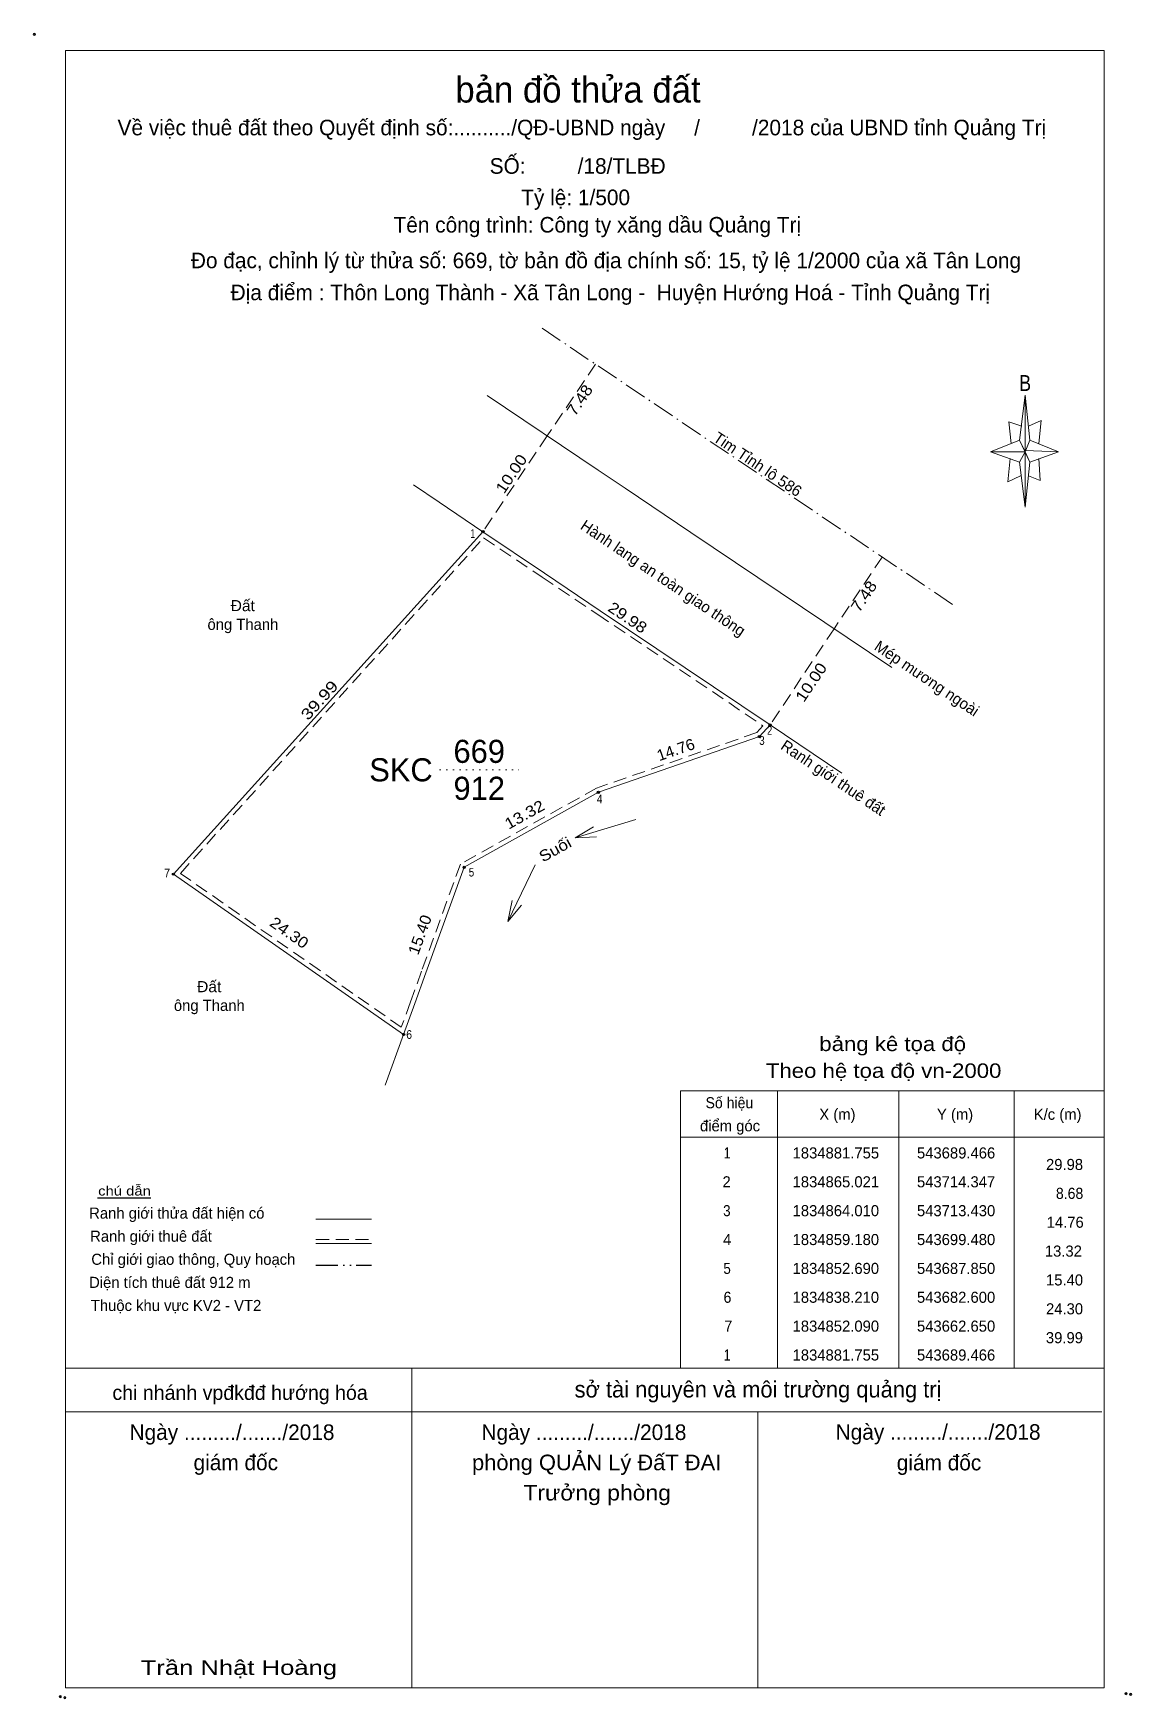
# Model space of a CAD drawing. Header units: metres. Extents: x 543651 to 543746, y 1834781 to 1834925.
import ezdxf
from ezdxf.enums import TextEntityAlignment as Align

# ---------------------------------------------------------------- set-up
doc = ezdxf.new("R2010")
doc.units = ezdxf.units.M
doc.header["$LTSCALE"] = 0.38
doc.header["$PDMODE"] = 32
doc.header["$PDSIZE"] = 0.19
for name, pattern in [('DASH_DOUBLE_DOT', [9.2, 5, -1.2, 0.3, -1.2, 0.3, -1.2]), ('DOT_DASHED', [7.7, 5, -1.2, 0.3, -1.2]), ('DOTTED', [1.5, 0.3, -1.2]), ('MEDIUM_DASHED', [4.5, 3, -1.5])]:
    doc.linetypes.add(name, pattern=pattern)
for name, color, linetype, lineweight in [('10', 7, 'Continuous', 13), ('13', 7, 'DOTTED', 13), ('2', 7, 'Continuous', 13), ('22', 7, 'DOT_DASHED', 13), ('23', 7, 'Continuous', 13)]:
    doc.layers.add(name, color=color, linetype=linetype, lineweight=lineweight)
doc.layers.add('4', color=7, linetype='Continuous')
doc.layers.add('7', color=7, linetype='Continuous')

msp = doc.modelspace()

# ---------------------------------------------------------------- linework, layer by layer
at = {"layer": '10'}
msp.add_lwpolyline([(543714.35, 1834865.02), (543699.64, 1834874.91), (543694.82, 1834878.15), (543689.47, 1834881.75), (543662.65, 1834852.09), (543682.6, 1834838.21), (543683.57, 1834840.9), (543684.53, 1834843.54), (543687.85, 1834852.69), (543699.48, 1834859.18), (543713.43, 1834864.01)], close=True, dxfattribs=at)
at = {"layer": '10', "linetype": 'MEDIUM_DASHED'}
msp.add_lwpolyline([(543689.53, 1834881.23), (543694.6, 1834877.82), (543699.42, 1834874.58), (543713.74, 1834864.95)], dxfattribs=at)
at = {"layer": '13'}
msp.add_line((543685.72, 1834861.13), (543692.58, 1834861.13), dxfattribs=at)
at = {"layer": '2', "linetype": 'MEDIUM_DASHED'}
for p, q in [((543699.23, 1834896.26), (543695.05, 1834890.06)), ((543695.05, 1834890.05), (543689.47, 1834881.75)), ((543724.07, 1834879.56), (543719.91, 1834873.34)), ((543719.91, 1834873.35), (543714.35, 1834865.02)), ((543684.15, 1834843.68), (543683.19, 1834841.04)), ((543675, 1834820.44), (543679.81, 1834820.44))]:
    msp.add_line(p, q, dxfattribs=at)
at = {"layer": '2'}
for p, q in [((543735.96, 1834889.68), (543736.46, 1834893.58)), ((543735.96, 1834887.78), (543733.46, 1834888.68)), ((543736.86, 1834889.68), (543739.36, 1834888.68)), ((543736.86, 1834887.78), (543736.46, 1834883.88)), ((543737.66, 1834888.08), (543737.76, 1834886.18)), ((543737.76, 1834886.18), (543736.76, 1834886.58)), ((543714.35, 1834865.02), (543720.58, 1834860.83)), ((543697.46, 1834855.25), (543702.73, 1834856.84)), ((543687.85, 1834852.69), (543684.53, 1834843.54)), ((543691.62, 1834847.98), (543693.99, 1834852.9)), ((543682.6, 1834838.21), (543681.01, 1834833.83)), ((543715, 1834833.32), (543715, 1834809.32)), ((543725.5, 1834833.32), (543725.5, 1834809.32)), ((543735.5, 1834833.32), (543735.5, 1834809.32)), ((543706.6, 1834829.32), (543743.3, 1834829.32)), ((543675, 1834822.2), (543679.81, 1834822.2)), ((543675, 1834820.12), (543679.81, 1834820.12)), ((543653.3, 1834809.32), (543743.3, 1834809.32)), ((543683.3, 1834781.62), (543683.3, 1834809.32)), ((543653.3, 1834805.52), (543743.1, 1834805.52)), ((543653.3, 1834805.52), (543743.1, 1834805.52)), ((543653.3, 1834805.52), (543743.1, 1834805.52)), ((543713.3, 1834781.62), (543713.3, 1834805.52))]:
    msp.add_line(p, q, dxfattribs=at)
at = {"layer": '2', "lineweight": 25}
msp.add_line((543660.7, 1834824.02), (543656.08, 1834824.02), dxfattribs=at)
at = {"layer": '2', "linetype": 'DASH_DOUBLE_DOT', "lineweight": 25}
msp.add_line((543675, 1834818.22), (543679.81, 1834818.22), dxfattribs=at)
at = {"layer": '2'}
for points in [[(543653.3, 1834923.42), (543743.3, 1834923.42), (543743.3, 1834781.62), (543653.3, 1834781.62)], [(543736.46, 1834893.58), (543736.86, 1834889.68), (543736.46, 1834888.68)], [(543736.46, 1834888.68), (543733.46, 1834888.68), (543735.96, 1834889.68), (543736.86, 1834887.78), (543739.36, 1834888.68), (543736.46, 1834888.78)], [(543736.46, 1834888.68), (543736.46, 1834883.88), (543735.96, 1834887.78)], [(543706.6, 1834833.32), (543743.3, 1834833.32), (543743.3, 1834809.32), (543706.6, 1834809.32)]]:
    msp.add_lwpolyline(points, close=True, dxfattribs=at)
for points in [[(543736.16, 1834890.88), (543735.06, 1834891.28), (543735.26, 1834889.38)], [(543736.76, 1834890.88), (543737.86, 1834891.38), (543737.66, 1834889.38)], [(543736.46, 1834888.68), (543735.96, 1834889.68), (543733.46, 1834888.68)], [(543736.46, 1834888.68), (543736.86, 1834887.78), (543739.36, 1834888.68)], [(543735.16, 1834888.08), (543734.96, 1834886.08), (543736.06, 1834886.58)], [(543683.46, 1834885.8), (543685.67, 1834884.31), (543689.47, 1834881.75)], [(543684.53, 1834843.54), (543683.57, 1834840.9), (543682.6, 1834838.21), (543662.65, 1834852.09), (543689.47, 1834881.75)], [(543689.47, 1834881.75), (543694.82, 1834878.15), (543699.64, 1834874.91), (543714.35, 1834865.02)], [(543687.85, 1834852.69), (543699.48, 1834859.18), (543713.43, 1834864.01), (543714.35, 1834865.02)], [(543699.31, 1834855.34), (543697.46, 1834855.25), (543699.05, 1834856.2)], [(543692.81, 1834849.41), (543691.62, 1834847.98), (543692, 1834849.8)], [(543743.3, 1834781.62), (543653.3, 1834781.62), (543653.3, 1834805.52)]]:
    msp.add_lwpolyline(points, dxfattribs=at)
at = {"layer": '2', "linetype": 'MEDIUM_DASHED'}
for points in [[(543683.19, 1834841.04), (543682.4, 1834838.84), (543663.25, 1834852.16), (543689.53, 1834881.23)], [(543713.74, 1834864.95), (543713.2, 1834864.35), (543699.32, 1834859.55), (543687.52, 1834852.97), (543684.15, 1834843.68)]]:
    msp.add_lwpolyline(points, dxfattribs=at)
at = {"layer": '2'}
for p in [(543650.6, 1834924.82), (543652.84, 1834780.86), (543653.24, 1834780.78), (543745.2, 1834781.12), (543745.6, 1834781.06)]:
    msp.add_point(p, dxfattribs=at)
at = {"layer": '22'}
msp.add_line((543694.6, 1834899.37), (543730.36, 1834875.33), dxfattribs=at)
at = {"layer": '23'}
for p, q in [((543689.84, 1834893.56), (543699.46, 1834887.09)), ((543699.46, 1834887.09), (543701.81, 1834885.51)), ((543701.81, 1834885.51), (543707.49, 1834881.69)), ((543707.49, 1834881.69), (543724.91, 1834869.98))]:
    msp.add_line(p, q, dxfattribs=at)
at = {"layer": '7'}
for p in [(543689.47, 1834881.75), (543713.43, 1834864.01), (543714.35, 1834865.02), (543699.48, 1834859.18), (543687.85, 1834852.69), (543662.65, 1834852.09), (543682.6, 1834838.21)]:
    msp.add_point(p, dxfattribs=at)

# ---------------------------------------------------------------- texts
at = {"layer": '13'}
msp.add_text('669', height=2, dxfattribs=at).set_placement((543689.15, 1834861.73), align=Align.CENTER)
at = {"layer": '2'}
for s, height, p in [('bản đồ thửa đất', 2.25, (543697.71, 1834918.92)), ('Về việc thuê đất theo Quyết định số:........../QĐ-UBND ngày     /         /2018 của UBND tỉnh Quảng Trị', 1.35, (543698.045, 1834916.08)), ('SỐ:         /18/TLBĐ', 1.35, (543697.68, 1834912.75)), ('Tỷ lệ: 1/500', 1.35, (543697.505, 1834910.03)), ('Tên công trình: Công ty xăng dầu Quảng Trị', 1.35, (543699.385, 1834907.66)), ('Đo đạc, chỉnh lý từ thửa số: 669, tờ bản đồ địa chính số: 15, tỷ lệ 1/2000 của xã Tân Long', 1.35, (543700.135, 1834904.57)), ('Địa điểm : Thôn Long Thành - Xã Tân Long -  Huyện Hướng Hoá - Tỉnh Quảng Trị ', 1.35, (543700.765, 1834901.8)), ('ông Thanh', 0.96, (543668.67, 1834873.25)), ('ông Thanh', 0.96, (543665.76, 1834840.25)), ('điểm góc', 0.96, (543710.885, 1834829.82)), ('X (m)', 0.96, (543720.19, 1834830.82)), ('Y (m)', 0.96, (543730.385, 1834830.82)), ('K/c (m)', 0.96, (543739.275, 1834830.82)), ('1834881.755', 0.96, (543720.055, 1834827.47)), ('543689.466', 0.96, (543730.475, 1834827.47)), (' 2', 0.96, (543710.41, 1834824.97)), ('1834865.021', 0.96, (543720.055, 1834824.97)), ('543714.347', 0.96, (543730.475, 1834824.97)), ('1834864.010', 0.96, (543720.055, 1834822.47)), ('543713.430', 0.96, (543730.475, 1834822.47)), ('Ranh giới thửa đất hiện có ', 0.96, (543663.12, 1834822.26)), ('Ranh giới thuê đất', 0.96, (543660.705, 1834820.26)), (' 4', 0.96, (543710.46, 1834819.97)), ('1834859.180', 0.96, (543720.055, 1834819.97)), ('543699.480', 0.96, (543730.475, 1834819.97)), ('Chỉ giới giao thông, Quy hoạch', 0.96, (543664.375, 1834818.26)), ('1834852.690', 0.96, (543720.055, 1834817.47)), ('543687.850', 0.96, (543730.475, 1834817.47)), ('Diện tích thuê đất 912 m', 0.96, (543662.335, 1834816.26)), ('Thuộc khu vực KV2 - VT2', 0.96, (543662.875, 1834814.26)), ('1834838.210', 0.96, (543720.055, 1834814.97)), ('543682.600', 0.96, (543730.475, 1834814.97)), ('1834852.090', 0.96, (543720.055, 1834812.47)), ('543662.650', 0.96, (543730.475, 1834812.47)), ('1834881.755', 0.96, (543720.055, 1834809.97)), ('543689.466', 0.96, (543730.475, 1834809.97)), ('chi nhánh vpđkđđ hướng hóa', 1.267, (543668.425, 1834806.56)), ('sở tài nguyên và môi trường quảng trị', 1.418, (543713.31, 1834806.77)), ('Ngày ........./......./2018', 1.35, (543667.725, 1834803.09)), ('Ngày ........./......./2018', 1.35, (543698.225, 1834803.09)), ('Ngày ........./......./2018', 1.35, (543728.915, 1834803.11)), ('giám đốc', 1.35, (543668.055, 1834800.47)), ('giám đốc', 1.35, (543728.995, 1834800.46))]:
    msp.add_text(s, height=height, dxfattribs=at).set_placement(p, align=Align.CENTER)
for s, height, rotation, width, p in [('7.48', 0.96, 56.093, 1.15, (543698.2551, 1834892.8822)), ('10.00', 0.96, 56.093, 1.15, (543692.3335, 1834886.5022)), ('7.48', 0.96, 56.093, 1.15, (543722.8818, 1834875.8872)), ('29.98', 0.96, 326.084, 1.15, (543701.7422, 1834873.9196)), ('10.00', 0.96, 56.093, 1.15, (543718.3135, 1834868.4522)), ('39.99', 0.96, 47.888, 1.25, (543675.6597, 1834866.8331)), ('14.76', 0.96, 19.098, 1.05, (543706.338, 1834862.4206)), ('13.32', 0.96, 29.163, 1.15, (543693.3111, 1834856.8346)), ('Suối', 0.96, 28.923, 1.15, (543695.9629, 1834853.8109)), ('24.30', 0.96, 325.172, 1.15, (543672.4159, 1834846.6336)), ('15.40', 0.9599, 70.071, 1.1, (543684.4606, 1834846.6864))]:
    msp.add_text(s, height=height, rotation=rotation, dxfattribs=dict(at, width=width)).set_placement(p, align=Align.CENTER)
for s, height, width, p in [('B', 1.378, 0.85, (543736.455, 1834893.94)), (' 1', 0.75, 0.75, (543688.49, 1834881.22)), ('Đất', 0.96, 1.05, (543668.66, 1834874.87)), (' 3', 0.75, 0.85, (543713.53, 1834863.29)), (' 2', 0.75, 0.8, (543714.21, 1834864.16)), (' 4', 0.75, 0.85, (543699.47, 1834858.24)), (' 7', 0.75, 0.9, (543661.98, 1834851.82)), (' 5', 0.75, 0.85, (543688.36, 1834851.89)), ('Đất', 0.96, 1.05, (543665.75, 1834841.87)), (' 6', 0.75, 0.9, (543682.95, 1834837.83)), ('bảng kê tọa độ', 1.25, 1.15, (543724.98, 1834836.77)), ('Theo hệ tọa độ vn-2000', 1.25, 1.15, (543724.195, 1834834.45)), ('Số hiệu', 0.96, 0.95, (543710.83, 1834831.82)), (' 1', 0.96, 0.85, (543710.485, 1834827.47)), ('chú dẫn', 0.7999, 1.2, (543658.41, 1834824.26)), (' 3', 0.96, 0.9, (543710.45, 1834822.47)), (' 5', 0.96, 0.9, (543710.47, 1834817.47)), (' 6', 0.96, 0.95, (543710.495, 1834814.97)), (' 7', 0.96, 0.95, (543710.57, 1834812.47)), (' 1', 0.96, 0.85, (543710.485, 1834809.97)), ('phòng QUẢN Lý ĐấT ĐAI', 1.35, 1.05, (543699.325, 1834800.47)), ('Trưởng phòng', 1.35, 1.1, (543699.37, 1834797.85)), ('Trần Nhật Hoàng', 1.276, 1.3, (543668.32, 1834782.74))]:
    msp.add_text(s, height=height, dxfattribs=dict(at, width=width)).set_placement(p, align=Align.CENTER)
for s, p in [('Tim Tỉnh lộ 586', (543713.0172, 1834887.1952)), ('Hành lang an toàn giao thông', (543704.8172, 1834877.3408)), ('Mép mương ngoài', (543727.6772, 1834868.6491)), ('Ranh giới thuê đất', (543719.5672, 1834860.0455))]:
    msp.add_text(s, height=0.96, rotation=326.084, dxfattribs=at).set_placement(p, align=Align.CENTER)
for s, height, p in [('SKC', 2, (543685.12, 1834860.13)), ('29.98', 0.96, (543741.48, 1834826.47)), ('14.76', 0.96, (543741.54, 1834821.47)), ('13.32', 0.96, (543741.38, 1834818.97)), ('15.40', 0.96, (543741.48, 1834816.47)), ('24.30', 0.96, (543741.48, 1834813.97)), ('39.99', 0.96, (543741.47, 1834811.47))]:
    msp.add_text(s, height=height, dxfattribs=at).set_placement(p, align=Align.RIGHT)
at = {"layer": '2', "width": 0.95}
msp.add_text('8.68', height=0.96, dxfattribs=at).set_placement((543741.5, 1834823.97), align=Align.RIGHT)
at = {"layer": '4'}
msp.add_text('912', height=2, dxfattribs=at).set_placement((543689.15, 1834858.53), align=Align.CENTER)

doc.saveas('drawing.dxf')
